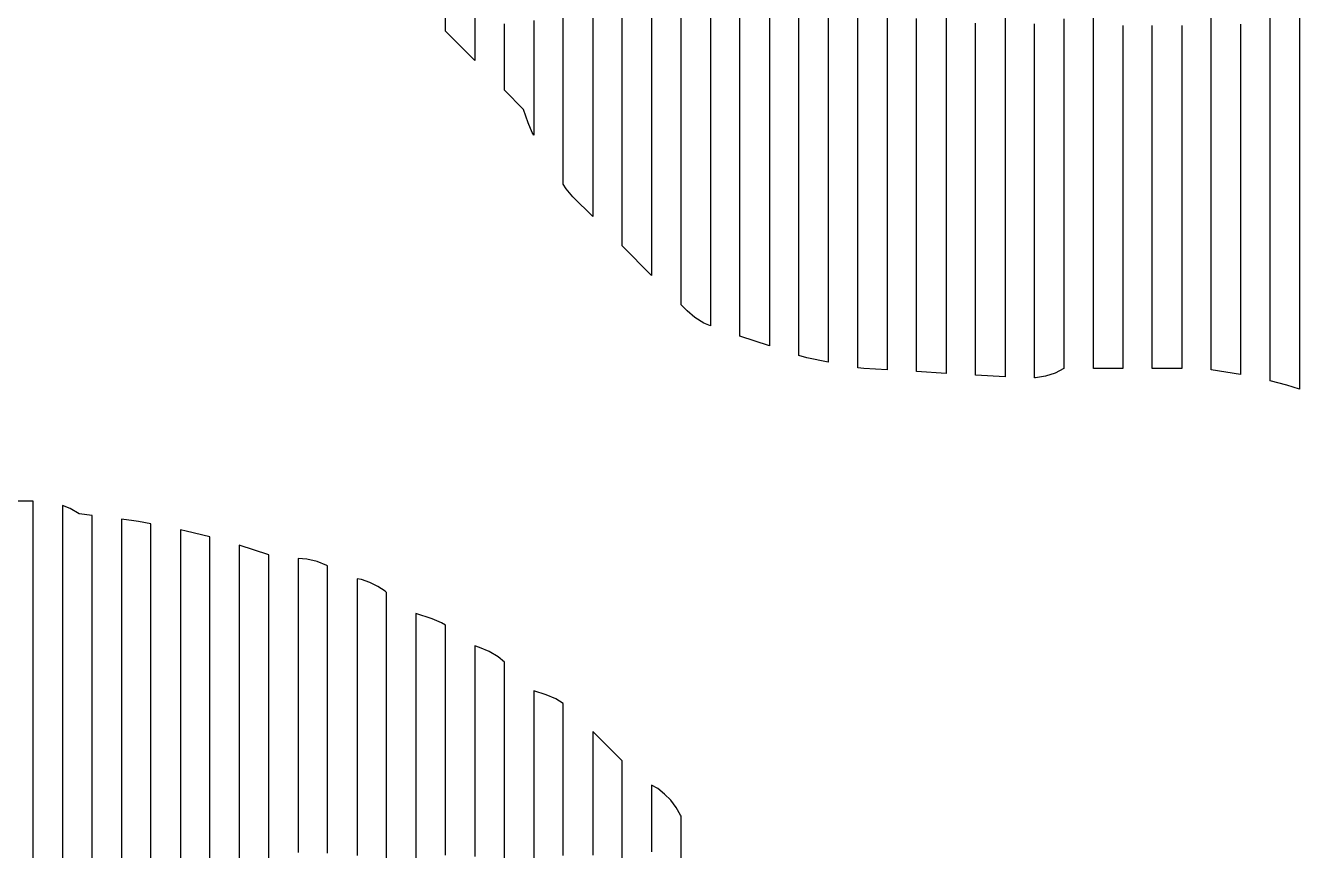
# Model space of a CAD drawing. Header units: millimetres. Extents: x -6 to 1890, y -8 to 898.
# Drawn here: x 1104.5 to 1277.6, y 323.6 to 435.6 of the extents above; entities that cross this region are included whole.
import ezdxf

# ---------------------------------------------------------------- set-up
doc = ezdxf.new("R2010")
doc.units = ezdxf.units.MM
doc.layers.add('PASSADAS_COMPLETAS', color=1, linetype='CONTINUOUS')
doc.layers.add('PECAS_2D', color=3, linetype='CONTINUOUS')

msp = doc.modelspace()

# ---------------------------------------------------------------- linework, layer by layer
at = {"layer": 'PASSADAS_COMPLETAS'}
for points in [[(1181.578, 475.703), (1181.578, 429.098), (1181.578, 427.803), (1181.578, 426.509), (1181.578, 425.214), (1181.578, 423.92), (1181.578, 422.625), (1181.578, 421.33), (1181.578, 420.036), (1181.578, 418.741), (1181.578, 417.447), (1181.578, 409.679), (1178.888, 412.37), (1177.975, 413.435), (1177.578, 414.078), (1177.578, 424.362), (1177.578, 425.648), (1177.578, 426.934), (1177.578, 428.219), (1177.578, 429.505), (1177.578, 430.79), (1177.578, 432.076), (1177.578, 433.362), (1177.578, 478.357)], [(1189.578, 470.098), (1189.578, 417.17), (1189.578, 415.879), (1189.578, 413.297), (1189.578, 412.007), (1189.578, 410.716), (1189.578, 409.425), (1189.578, 408.134), (1189.578, 406.843), (1189.578, 401.679), (1185.578, 405.679), (1185.578, 412.125), (1185.578, 413.414), (1185.578, 414.704), (1185.578, 415.993), (1185.578, 417.282), (1185.578, 418.571), (1185.578, 419.861), (1185.578, 421.15), (1185.578, 422.439), (1185.578, 472.718)], [(1197.578, 463.041), (1197.578, 408.978), (1197.578, 407.691), (1197.578, 406.404), (1197.578, 405.117), (1197.578, 403.83), (1197.578, 402.542), (1197.578, 401.255), (1197.578, 394.819), (1196.664, 395.205), (1195.464, 395.946), (1194.399, 396.858), (1193.578, 397.679), (1193.578, 404.135), (1193.578, 405.426), (1193.578, 406.717), (1193.578, 408.008), (1193.578, 409.3), (1193.578, 411.882), (1193.578, 466.11)], [(1205.578, 455.398), (1205.578, 403.742), (1205.578, 402.451), (1205.578, 401.159), (1205.578, 399.868), (1205.578, 398.576), (1205.578, 397.285), (1205.578, 395.993), (1205.578, 392.119), (1201.578, 393.453), (1201.578, 397.33), (1201.578, 398.623), (1201.578, 399.915), (1201.578, 401.208), (1201.578, 402.5), (1201.578, 403.793), (1201.578, 405.085), (1201.578, 459.37)], [(1213.578, 444.55), (1213.578, 400.32), (1213.578, 399.019), (1213.578, 397.718), (1213.578, 396.417), (1213.578, 395.116), (1213.578, 393.815), (1213.578, 392.515), (1213.578, 389.913), (1210.682, 390.492), (1209.578, 390.786), (1209.578, 394.657), (1209.578, 395.947), (1209.578, 397.237), (1209.578, 398.527), (1209.578, 399.818), (1209.578, 407.559), (1209.578, 450.138)], [(1165.578, 437.279), (1165.578, 430.85), (1161.578, 434.85), (1161.578, 441.291)], [(1221.578, 436.728), (1221.578, 435.434), (1221.578, 434.14), (1221.578, 432.846), (1221.578, 397.909), (1221.578, 396.615), (1221.578, 395.321), (1221.578, 394.027), (1221.578, 392.733), (1221.578, 391.439), (1221.578, 388.851), (1218.396, 389.038), (1217.578, 389.144), (1217.578, 393.018), (1217.578, 394.31), (1217.578, 395.602), (1217.578, 396.893), (1217.578, 398.185), (1217.578, 400.768), (1217.578, 438.226)], [(1237.578, 438.103), (1237.578, 435.529), (1237.578, 434.242), (1237.578, 432.955), (1237.578, 431.668), (1237.578, 430.381), (1237.578, 429.094), (1237.578, 398.206), (1237.578, 396.919), (1237.578, 395.632), (1237.578, 394.345), (1237.578, 393.058), (1237.578, 391.771), (1237.578, 387.91), (1233.578, 388.145), (1233.578, 392.02), (1233.578, 393.312), (1233.578, 394.604), (1233.578, 395.896), (1233.578, 397.187), (1233.578, 406.23), (1233.578, 429.481), (1233.578, 430.773), (1233.578, 432.065), (1233.578, 433.356), (1233.578, 435.94)], [(1253.578, 435.625), (1253.578, 434.331), (1253.578, 433.036), (1253.578, 431.742), (1253.578, 399.379), (1253.578, 398.084), (1253.578, 396.79), (1253.578, 395.495), (1253.578, 394.201), (1253.578, 392.906), (1253.578, 389.023), (1249.578, 389.023), (1249.578, 392.899), (1249.578, 394.191), (1249.578, 395.483), (1249.578, 396.775), (1249.578, 398.067), (1249.578, 399.36), (1249.578, 430.371), (1249.578, 431.663), (1249.578, 432.955), (1249.578, 434.247), (1249.578, 435.539), (1249.578, 438.124)], [(1269.578, 435.784), (1269.578, 434.498), (1269.578, 433.212), (1269.578, 431.926), (1269.578, 430.641), (1269.578, 397.212), (1269.578, 395.926), (1269.578, 394.64), (1269.578, 393.354), (1269.578, 392.069), (1269.578, 388.211), (1265.578, 388.878), (1265.578, 391.472), (1265.578, 392.77), (1265.578, 394.067), (1265.578, 395.364), (1265.578, 396.661), (1265.578, 397.958), (1265.578, 399.256), (1265.578, 431.686), (1265.578, 432.983), (1265.578, 434.28), (1265.578, 435.577), (1265.578, 438.172)], [(1277.578, 436.719), (1277.578, 435.424), (1277.578, 434.129), (1277.578, 432.834), (1277.578, 431.539), (1277.578, 430.245), (1277.578, 396.576), (1277.578, 395.281), (1277.578, 393.986), (1277.578, 392.691), (1277.578, 391.396), (1277.578, 390.101), (1277.578, 386.216), (1275.844, 386.794), (1273.578, 387.36), (1273.578, 389.963), (1273.578, 391.264), (1273.578, 392.565), (1273.578, 393.866), (1273.578, 395.168), (1273.578, 396.469), (1273.578, 397.77), (1273.578, 430.3), (1273.578, 431.602), (1273.578, 432.903), (1273.578, 434.204), (1273.578, 435.505), (1273.578, 438.108)], [(1173.578, 436.309), (1173.578, 435.011), (1173.578, 433.714), (1173.578, 432.416), (1173.578, 431.118), (1173.578, 429.821), (1173.578, 420.738), (1173.356, 421.098), (1172.811, 422.39), (1172.198, 424.23), (1169.578, 426.85), (1169.578, 434.566), (1169.578, 435.852)], [(1229.578, 437.728), (1229.578, 435.13), (1229.578, 432.533), (1229.578, 431.235), (1229.578, 429.936), (1229.578, 428.637), (1229.578, 427.339), (1229.578, 397.471), (1229.578, 396.172), (1229.578, 394.874), (1229.578, 393.575), (1229.578, 392.276), (1229.578, 388.38), (1225.578, 388.616), (1225.578, 391.208), (1225.578, 392.504), (1225.578, 393.801), (1225.578, 395.097), (1225.578, 396.393), (1225.578, 397.689), (1225.578, 427.503), (1225.578, 428.799), (1225.578, 430.095), (1225.578, 431.391), (1225.578, 432.687), (1225.578, 433.984), (1225.578, 435.28), (1225.578, 436.576)], [(1245.578, 436.527), (1245.578, 435.243), (1245.578, 433.959), (1245.578, 432.675), (1245.578, 431.391), (1245.578, 430.107), (1245.578, 399.293), (1245.578, 398.009), (1245.578, 396.725), (1245.578, 395.441), (1245.578, 394.158), (1245.578, 392.874), (1245.578, 389.022), (1244.371, 388.416), (1243.071, 387.992), (1241.722, 387.767), (1241.578, 387.764), (1241.578, 391.661), (1241.578, 392.96), (1241.578, 394.259), (1241.578, 395.558), (1241.578, 396.857), (1241.578, 398.156), (1241.578, 430.63), (1241.578, 431.929), (1241.578, 433.228), (1241.578, 434.527), (1241.578, 435.826)], [(1261.578, 435.625), (1261.578, 434.331), (1261.578, 433.036), (1261.578, 431.742), (1261.578, 399.379), (1261.578, 398.084), (1261.578, 396.79), (1261.578, 395.495), (1261.578, 394.201), (1261.578, 392.906), (1261.578, 389.023), (1257.578, 389.023), (1257.578, 392.906), (1257.578, 394.201), (1257.578, 395.495), (1257.578, 396.79), (1257.578, 398.084), (1257.578, 399.379), (1257.578, 431.742), (1257.578, 433.036), (1257.578, 434.331), (1257.578, 435.625)], [(1105.578, 298.383), (1105.578, 336.004), (1105.578, 337.301), (1105.578, 338.598), (1105.578, 339.895), (1105.578, 341.193), (1105.578, 343.787), (1105.578, 346.382), (1105.578, 348.976), (1105.578, 351.571), (1105.578, 354.165), (1105.578, 356.76), (1105.578, 359.354), (1105.578, 361.949), (1105.578, 363.246), (1105.578, 364.543), (1105.578, 371.029), (1101.578, 371.029)], [(1113.578, 295.233), (1113.578, 332.805), (1113.578, 334.1), (1113.578, 335.396), (1113.578, 336.691), (1113.578, 337.987), (1113.578, 340.578), (1113.578, 343.169), (1113.578, 345.761), (1113.578, 348.352), (1113.578, 350.943), (1113.578, 353.534), (1113.578, 356.125), (1113.578, 358.716), (1113.578, 361.308), (1113.578, 362.603), (1113.578, 363.899), (1113.578, 369.081), (1111.807, 369.303), (1110.6, 370.04), (1109.578, 370.462), (1109.578, 365.295), (1109.578, 364.003), (1109.578, 361.42), (1109.578, 358.836), (1109.578, 356.252), (1109.578, 353.669), (1109.578, 351.085), (1109.578, 348.502), (1109.578, 345.918), (1109.578, 343.334), (1109.578, 340.751), (1109.578, 339.459), (1109.578, 338.167), (1109.578, 336.875), (1109.578, 335.584), (1109.578, 334.292), (1109.578, 296.829)], [(1121.578, 291.837), (1121.578, 330.529), (1121.578, 331.818), (1121.578, 333.108), (1121.578, 334.398), (1121.578, 335.687), (1121.578, 338.267), (1121.578, 340.846), (1121.578, 343.426), (1121.578, 346.005), (1121.578, 348.585), (1121.578, 351.164), (1121.578, 353.743), (1121.578, 356.323), (1121.578, 358.902), (1121.578, 361.482), (1121.578, 362.771), (1121.578, 367.93), (1119.891, 368.268), (1119.235, 368.374), (1117.578, 368.581), (1117.578, 363.403), (1117.578, 362.109), (1117.578, 359.52), (1117.578, 356.931), (1117.578, 354.342), (1117.578, 351.753), (1117.578, 349.164), (1117.578, 346.575), (1117.578, 343.986), (1117.578, 341.397), (1117.578, 338.808), (1117.578, 336.219), (1117.578, 334.925), (1117.578, 333.63), (1117.578, 332.336), (1117.578, 294.796)], [(1129.578, 285.906), (1129.578, 328.632), (1129.578, 329.927), (1129.578, 331.222), (1129.578, 332.516), (1129.578, 335.106), (1129.578, 337.695), (1129.578, 340.285), (1129.578, 342.874), (1129.578, 345.464), (1129.578, 348.053), (1129.578, 350.643), (1129.578, 353.232), (1129.578, 355.822), (1129.578, 358.411), (1129.578, 359.706), (1129.578, 361.001), (1129.578, 366.18), (1126.354, 366.975), (1125.578, 367.13), (1125.578, 361.977), (1125.578, 360.689), (1125.578, 358.113), (1125.578, 355.537), (1125.578, 352.96), (1125.578, 350.384), (1125.578, 347.808), (1125.578, 345.231), (1125.578, 342.655), (1125.578, 340.079), (1125.578, 337.502), (1125.578, 334.926), (1125.578, 333.638), (1125.578, 332.35), (1125.578, 331.061), (1125.578, 329.773), (1125.578, 288.552)], [(1137.578, 279.255), (1137.578, 324.746), (1137.578, 326.046), (1137.578, 327.346), (1137.578, 328.646), (1137.578, 331.245), (1137.578, 333.845), (1137.578, 336.444), (1137.578, 339.043), (1137.578, 341.643), (1137.578, 344.242), (1137.578, 346.842), (1137.578, 349.441), (1137.578, 352.041), (1137.578, 354.64), (1137.578, 357.24), (1137.578, 358.54), (1137.578, 363.739), (1133.578, 365.072), (1133.578, 359.877), (1133.578, 358.578), (1133.578, 355.98), (1133.578, 353.382), (1133.578, 350.785), (1133.578, 348.187), (1133.578, 345.589), (1133.578, 342.992), (1133.578, 340.394), (1133.578, 337.796), (1133.578, 335.199), (1133.578, 332.601), (1133.578, 331.302), (1133.578, 330.003), (1133.578, 328.705), (1133.578, 327.406), (1133.578, 326.107), (1133.578, 281.946)], [(1145.578, 323.247), (1145.578, 324.547), (1145.578, 327.146), (1145.578, 329.745), (1145.578, 332.344), (1145.578, 334.943), (1145.578, 337.542), (1145.578, 340.141), (1145.578, 342.74), (1145.578, 345.339), (1145.578, 347.938), (1145.578, 350.537), (1145.578, 353.136), (1145.578, 354.436), (1145.578, 355.735), (1145.578, 362.233), (1145.451, 362.309), (1144.134, 362.845), (1142.758, 363.168), (1141.578, 363.258), (1141.578, 356.814), (1141.578, 355.525), (1141.578, 352.948), (1141.578, 350.37), (1141.578, 347.792), (1141.578, 345.215), (1141.578, 342.637), (1141.578, 340.06), (1141.578, 337.482), (1141.578, 334.904), (1141.578, 332.327), (1141.578, 329.749), (1141.578, 327.171), (1141.578, 325.883), (1141.578, 324.594), (1141.578, 323.305)], [(1153.578, 322.5), (1153.578, 326.371), (1153.578, 328.952), (1153.578, 331.533), (1153.578, 334.114), (1153.578, 336.695), (1153.578, 339.276), (1153.578, 341.857), (1153.578, 344.438), (1153.578, 347.018), (1153.578, 349.599), (1153.578, 350.89), (1153.578, 352.18), (1153.578, 358.632), (1153.39, 358.798), (1152.398, 359.463), (1151.319, 359.996), (1150.178, 360.382), (1149.578, 360.5), (1149.578, 354.023), (1149.578, 352.727), (1149.578, 350.136), (1149.578, 347.545), (1149.578, 344.954), (1149.578, 342.363), (1149.578, 339.772), (1149.578, 337.181), (1149.578, 334.589), (1149.578, 331.998), (1149.578, 329.407), (1149.578, 326.816), (1149.578, 324.225), (1149.578, 322.93)], [(1161.578, 322.964), (1161.578, 325.566), (1161.578, 328.168), (1161.578, 330.769), (1161.578, 333.371), (1161.578, 335.972), (1161.578, 338.574), (1161.578, 341.175), (1161.578, 343.777), (1161.578, 346.378), (1161.578, 347.679), (1161.578, 354.183), (1161.055, 354.507), (1159.762, 355.051), (1157.578, 355.779), (1157.578, 349.339), (1157.578, 348.05), (1157.578, 345.474), (1157.578, 342.898), (1157.578, 340.321), (1157.578, 337.745), (1157.578, 335.169), (1157.578, 332.593), (1157.578, 330.016), (1157.578, 327.44), (1157.578, 324.864), (1157.578, 322.287)], [(1169.578, 322.036), (1169.578, 324.619), (1169.578, 327.201), (1169.578, 329.783), (1169.578, 332.365), (1169.578, 334.948), (1169.578, 337.53), (1169.578, 340.112), (1169.578, 341.403), (1169.578, 342.694), (1169.578, 349.15), (1168.718, 349.887), (1167.518, 350.629), (1166.225, 351.173), (1165.578, 351.389), (1165.578, 344.89), (1165.578, 343.59), (1165.578, 340.991), (1165.578, 338.391), (1165.578, 335.792), (1165.578, 333.192), (1165.578, 330.593), (1165.578, 327.993), (1165.578, 325.394), (1165.578, 322.794)], [(1177.578, 322.899), (1177.578, 325.479), (1177.578, 328.059), (1177.578, 330.639), (1177.578, 333.219), (1177.578, 334.509), (1177.578, 335.8), (1177.578, 343.54), (1176.566, 344.166), (1175.274, 344.71), (1173.578, 345.276), (1173.578, 338.783), (1173.578, 337.485), (1173.578, 334.888), (1173.578, 332.291), (1173.578, 329.694), (1173.578, 327.097), (1173.578, 324.5), (1173.578, 321.903)], [(1185.578, 321.455), (1185.578, 324.057), (1185.578, 326.658), (1185.578, 327.959), (1185.578, 335.765), (1181.578, 339.765), (1181.578, 332.005), (1181.578, 330.711), (1181.578, 328.125), (1181.578, 325.538), (1181.578, 322.951)], [(1193.578, 319.174), (1193.578, 328.249), (1193.513, 328.408), (1192.924, 329.446), (1192.197, 330.406), (1191.349, 331.262), (1190.405, 331.992), (1189.578, 332.474), (1189.578, 323.391)]]:
    msp.add_lwpolyline(points, dxfattribs=at)
at = {"layer": 'PECAS_2D'}
for points in [[(1181.578, 475.703), (1181.578, 429.098), (1181.578, 427.803), (1181.578, 426.509), (1181.578, 425.214), (1181.578, 423.92), (1181.578, 422.625), (1181.578, 421.33), (1181.578, 420.036), (1181.578, 418.741), (1181.578, 417.447), (1181.578, 409.679), (1178.888, 412.37), (1177.975, 413.435), (1177.578, 414.078), (1177.578, 424.362), (1177.578, 425.648), (1177.578, 426.934), (1177.578, 428.219), (1177.578, 429.505), (1177.578, 430.79), (1177.578, 432.076), (1177.578, 433.362), (1177.578, 478.357)], [(1189.578, 470.098), (1189.578, 417.17), (1189.578, 415.879), (1189.578, 413.297), (1189.578, 412.007), (1189.578, 410.716), (1189.578, 409.425), (1189.578, 408.134), (1189.578, 406.843), (1189.578, 401.679), (1185.578, 405.679), (1185.578, 412.125), (1185.578, 413.414), (1185.578, 414.704), (1185.578, 415.993), (1185.578, 417.282), (1185.578, 418.571), (1185.578, 419.861), (1185.578, 421.15), (1185.578, 422.439), (1185.578, 472.718)], [(1197.578, 463.041), (1197.578, 408.978), (1197.578, 407.691), (1197.578, 406.404), (1197.578, 405.117), (1197.578, 403.83), (1197.578, 402.542), (1197.578, 401.255), (1197.578, 394.819), (1196.664, 395.205), (1195.464, 395.946), (1194.399, 396.858), (1193.578, 397.679), (1193.578, 404.135), (1193.578, 405.426), (1193.578, 406.717), (1193.578, 408.008), (1193.578, 409.3), (1193.578, 411.882), (1193.578, 466.11)], [(1205.578, 455.398), (1205.578, 403.742), (1205.578, 402.451), (1205.578, 401.159), (1205.578, 399.868), (1205.578, 398.576), (1205.578, 397.285), (1205.578, 395.993), (1205.578, 392.119), (1201.578, 393.453), (1201.578, 397.33), (1201.578, 398.623), (1201.578, 399.915), (1201.578, 401.208), (1201.578, 402.5), (1201.578, 403.793), (1201.578, 405.085), (1201.578, 459.37)], [(1213.578, 444.55), (1213.578, 400.32), (1213.578, 399.019), (1213.578, 397.718), (1213.578, 396.417), (1213.578, 395.116), (1213.578, 393.815), (1213.578, 392.515), (1213.578, 389.913), (1210.682, 390.492), (1209.578, 390.786), (1209.578, 394.657), (1209.578, 395.947), (1209.578, 397.237), (1209.578, 398.527), (1209.578, 399.818), (1209.578, 407.559), (1209.578, 450.138)], [(1165.578, 437.279), (1165.578, 430.85), (1161.578, 434.85), (1161.578, 441.291)], [(1221.578, 436.728), (1221.578, 435.434), (1221.578, 434.14), (1221.578, 432.846), (1221.578, 397.909), (1221.578, 396.615), (1221.578, 395.321), (1221.578, 394.027), (1221.578, 392.733), (1221.578, 391.439), (1221.578, 388.851), (1218.396, 389.038), (1217.578, 389.144), (1217.578, 393.018), (1217.578, 394.31), (1217.578, 395.602), (1217.578, 396.893), (1217.578, 398.185), (1217.578, 400.768), (1217.578, 438.226)], [(1237.578, 438.103), (1237.578, 435.529), (1237.578, 434.242), (1237.578, 432.955), (1237.578, 431.668), (1237.578, 430.381), (1237.578, 429.094), (1237.578, 398.206), (1237.578, 396.919), (1237.578, 395.632), (1237.578, 394.345), (1237.578, 393.058), (1237.578, 391.771), (1237.578, 387.91), (1233.578, 388.145), (1233.578, 392.02), (1233.578, 393.312), (1233.578, 394.604), (1233.578, 395.896), (1233.578, 397.187), (1233.578, 406.23), (1233.578, 429.481), (1233.578, 430.773), (1233.578, 432.065), (1233.578, 433.356), (1233.578, 435.94)], [(1253.578, 435.625), (1253.578, 434.331), (1253.578, 433.036), (1253.578, 431.742), (1253.578, 399.379), (1253.578, 398.084), (1253.578, 396.79), (1253.578, 395.495), (1253.578, 394.201), (1253.578, 392.906), (1253.578, 389.023), (1249.578, 389.023), (1249.578, 392.899), (1249.578, 394.191), (1249.578, 395.483), (1249.578, 396.775), (1249.578, 398.067), (1249.578, 399.36), (1249.578, 430.371), (1249.578, 431.663), (1249.578, 432.955), (1249.578, 434.247), (1249.578, 435.539), (1249.578, 438.124)], [(1269.578, 435.784), (1269.578, 434.498), (1269.578, 433.212), (1269.578, 431.926), (1269.578, 430.641), (1269.578, 397.212), (1269.578, 395.926), (1269.578, 394.64), (1269.578, 393.354), (1269.578, 392.069), (1269.578, 388.211), (1265.578, 388.878), (1265.578, 391.472), (1265.578, 392.77), (1265.578, 394.067), (1265.578, 395.364), (1265.578, 396.661), (1265.578, 397.958), (1265.578, 399.256), (1265.578, 431.686), (1265.578, 432.983), (1265.578, 434.28), (1265.578, 435.577), (1265.578, 438.172)], [(1277.578, 436.719), (1277.578, 435.424), (1277.578, 434.129), (1277.578, 432.834), (1277.578, 431.539), (1277.578, 430.245), (1277.578, 396.576), (1277.578, 395.281), (1277.578, 393.986), (1277.578, 392.691), (1277.578, 391.396), (1277.578, 390.101), (1277.578, 386.216), (1275.844, 386.794), (1273.578, 387.36), (1273.578, 389.963), (1273.578, 391.264), (1273.578, 392.565), (1273.578, 393.866), (1273.578, 395.168), (1273.578, 396.469), (1273.578, 397.77), (1273.578, 430.3), (1273.578, 431.602), (1273.578, 432.903), (1273.578, 434.204), (1273.578, 435.505), (1273.578, 438.108)], [(1173.578, 436.309), (1173.578, 435.011), (1173.578, 433.714), (1173.578, 432.416), (1173.578, 431.118), (1173.578, 429.821), (1173.578, 420.738), (1173.356, 421.098), (1172.811, 422.39), (1172.198, 424.23), (1169.578, 426.85), (1169.578, 434.566), (1169.578, 435.852)], [(1229.578, 437.728), (1229.578, 435.13), (1229.578, 432.533), (1229.578, 431.235), (1229.578, 429.936), (1229.578, 428.637), (1229.578, 427.339), (1229.578, 397.471), (1229.578, 396.172), (1229.578, 394.874), (1229.578, 393.575), (1229.578, 392.276), (1229.578, 388.38), (1225.578, 388.616), (1225.578, 391.208), (1225.578, 392.504), (1225.578, 393.801), (1225.578, 395.097), (1225.578, 396.393), (1225.578, 397.689), (1225.578, 427.503), (1225.578, 428.799), (1225.578, 430.095), (1225.578, 431.391), (1225.578, 432.687), (1225.578, 433.984), (1225.578, 435.28), (1225.578, 436.576)], [(1245.578, 436.527), (1245.578, 435.243), (1245.578, 433.959), (1245.578, 432.675), (1245.578, 431.391), (1245.578, 430.107), (1245.578, 399.293), (1245.578, 398.009), (1245.578, 396.725), (1245.578, 395.441), (1245.578, 394.158), (1245.578, 392.874), (1245.578, 389.022), (1244.371, 388.416), (1243.071, 387.992), (1241.722, 387.767), (1241.578, 387.764), (1241.578, 391.661), (1241.578, 392.96), (1241.578, 394.259), (1241.578, 395.558), (1241.578, 396.857), (1241.578, 398.156), (1241.578, 430.63), (1241.578, 431.929), (1241.578, 433.228), (1241.578, 434.527), (1241.578, 435.826)], [(1261.578, 435.625), (1261.578, 434.331), (1261.578, 433.036), (1261.578, 431.742), (1261.578, 399.379), (1261.578, 398.084), (1261.578, 396.79), (1261.578, 395.495), (1261.578, 394.201), (1261.578, 392.906), (1261.578, 389.023), (1257.578, 389.023), (1257.578, 392.906), (1257.578, 394.201), (1257.578, 395.495), (1257.578, 396.79), (1257.578, 398.084), (1257.578, 399.379), (1257.578, 431.742), (1257.578, 433.036), (1257.578, 434.331), (1257.578, 435.625)], [(1105.578, 298.383), (1105.578, 336.004), (1105.578, 337.301), (1105.578, 338.598), (1105.578, 339.895), (1105.578, 341.193), (1105.578, 343.787), (1105.578, 346.382), (1105.578, 348.976), (1105.578, 351.571), (1105.578, 354.165), (1105.578, 356.76), (1105.578, 359.354), (1105.578, 361.949), (1105.578, 363.246), (1105.578, 364.543), (1105.578, 371.029), (1101.578, 371.029)], [(1113.578, 295.233), (1113.578, 332.805), (1113.578, 334.1), (1113.578, 335.396), (1113.578, 336.691), (1113.578, 337.987), (1113.578, 340.578), (1113.578, 343.169), (1113.578, 345.761), (1113.578, 348.352), (1113.578, 350.943), (1113.578, 353.534), (1113.578, 356.125), (1113.578, 358.716), (1113.578, 361.308), (1113.578, 362.603), (1113.578, 363.899), (1113.578, 369.081), (1111.807, 369.303), (1110.6, 370.04), (1109.578, 370.462), (1109.578, 365.295), (1109.578, 364.003), (1109.578, 361.42), (1109.578, 358.836), (1109.578, 356.252), (1109.578, 353.669), (1109.578, 351.085), (1109.578, 348.502), (1109.578, 345.918), (1109.578, 343.334), (1109.578, 340.751), (1109.578, 339.459), (1109.578, 338.167), (1109.578, 336.875), (1109.578, 335.584), (1109.578, 334.292), (1109.578, 296.829)], [(1121.578, 291.837), (1121.578, 330.529), (1121.578, 331.818), (1121.578, 333.108), (1121.578, 334.398), (1121.578, 335.687), (1121.578, 338.267), (1121.578, 340.846), (1121.578, 343.426), (1121.578, 346.005), (1121.578, 348.585), (1121.578, 351.164), (1121.578, 353.743), (1121.578, 356.323), (1121.578, 358.902), (1121.578, 361.482), (1121.578, 362.771), (1121.578, 367.93), (1119.891, 368.268), (1119.235, 368.374), (1117.578, 368.581), (1117.578, 363.403), (1117.578, 362.109), (1117.578, 359.52), (1117.578, 356.931), (1117.578, 354.342), (1117.578, 351.753), (1117.578, 349.164), (1117.578, 346.575), (1117.578, 343.986), (1117.578, 341.397), (1117.578, 338.808), (1117.578, 336.219), (1117.578, 334.925), (1117.578, 333.63), (1117.578, 332.336), (1117.578, 294.796)], [(1129.578, 285.906), (1129.578, 328.632), (1129.578, 329.927), (1129.578, 331.222), (1129.578, 332.516), (1129.578, 335.106), (1129.578, 337.695), (1129.578, 340.285), (1129.578, 342.874), (1129.578, 345.464), (1129.578, 348.053), (1129.578, 350.643), (1129.578, 353.232), (1129.578, 355.822), (1129.578, 358.411), (1129.578, 359.706), (1129.578, 361.001), (1129.578, 366.18), (1126.354, 366.975), (1125.578, 367.13), (1125.578, 361.977), (1125.578, 360.689), (1125.578, 358.113), (1125.578, 355.537), (1125.578, 352.96), (1125.578, 350.384), (1125.578, 347.808), (1125.578, 345.231), (1125.578, 342.655), (1125.578, 340.079), (1125.578, 337.502), (1125.578, 334.926), (1125.578, 333.638), (1125.578, 332.35), (1125.578, 331.061), (1125.578, 329.773), (1125.578, 288.552)], [(1137.578, 279.255), (1137.578, 324.746), (1137.578, 326.046), (1137.578, 327.346), (1137.578, 328.646), (1137.578, 331.245), (1137.578, 333.845), (1137.578, 336.444), (1137.578, 339.043), (1137.578, 341.643), (1137.578, 344.242), (1137.578, 346.842), (1137.578, 349.441), (1137.578, 352.041), (1137.578, 354.64), (1137.578, 357.24), (1137.578, 358.54), (1137.578, 363.739), (1133.578, 365.072), (1133.578, 359.877), (1133.578, 358.578), (1133.578, 355.98), (1133.578, 353.382), (1133.578, 350.785), (1133.578, 348.187), (1133.578, 345.589), (1133.578, 342.992), (1133.578, 340.394), (1133.578, 337.796), (1133.578, 335.199), (1133.578, 332.601), (1133.578, 331.302), (1133.578, 330.003), (1133.578, 328.705), (1133.578, 327.406), (1133.578, 326.107), (1133.578, 281.946)], [(1145.578, 323.247), (1145.578, 324.547), (1145.578, 327.146), (1145.578, 329.745), (1145.578, 332.344), (1145.578, 334.943), (1145.578, 337.542), (1145.578, 340.141), (1145.578, 342.74), (1145.578, 345.339), (1145.578, 347.938), (1145.578, 350.537), (1145.578, 353.136), (1145.578, 354.436), (1145.578, 355.735), (1145.578, 362.233), (1145.451, 362.309), (1144.134, 362.845), (1142.758, 363.168), (1141.578, 363.258), (1141.578, 356.814), (1141.578, 355.525), (1141.578, 352.948), (1141.578, 350.37), (1141.578, 347.792), (1141.578, 345.215), (1141.578, 342.637), (1141.578, 340.06), (1141.578, 337.482), (1141.578, 334.904), (1141.578, 332.327), (1141.578, 329.749), (1141.578, 327.171), (1141.578, 325.883), (1141.578, 324.594), (1141.578, 323.305)], [(1153.578, 322.5), (1153.578, 326.371), (1153.578, 328.952), (1153.578, 331.533), (1153.578, 334.114), (1153.578, 336.695), (1153.578, 339.276), (1153.578, 341.857), (1153.578, 344.438), (1153.578, 347.018), (1153.578, 349.599), (1153.578, 350.89), (1153.578, 352.18), (1153.578, 358.632), (1153.39, 358.798), (1152.398, 359.463), (1151.319, 359.996), (1150.178, 360.382), (1149.578, 360.5), (1149.578, 354.023), (1149.578, 352.727), (1149.578, 350.136), (1149.578, 347.545), (1149.578, 344.954), (1149.578, 342.363), (1149.578, 339.772), (1149.578, 337.181), (1149.578, 334.589), (1149.578, 331.998), (1149.578, 329.407), (1149.578, 326.816), (1149.578, 324.225), (1149.578, 322.93)], [(1161.578, 322.964), (1161.578, 325.566), (1161.578, 328.168), (1161.578, 330.769), (1161.578, 333.371), (1161.578, 335.972), (1161.578, 338.574), (1161.578, 341.175), (1161.578, 343.777), (1161.578, 346.378), (1161.578, 347.679), (1161.578, 354.183), (1161.055, 354.507), (1159.762, 355.051), (1157.578, 355.779), (1157.578, 349.339), (1157.578, 348.05), (1157.578, 345.474), (1157.578, 342.898), (1157.578, 340.321), (1157.578, 337.745), (1157.578, 335.169), (1157.578, 332.593), (1157.578, 330.016), (1157.578, 327.44), (1157.578, 324.864), (1157.578, 322.287)], [(1169.578, 322.036), (1169.578, 324.619), (1169.578, 327.201), (1169.578, 329.783), (1169.578, 332.365), (1169.578, 334.948), (1169.578, 337.53), (1169.578, 340.112), (1169.578, 341.403), (1169.578, 342.694), (1169.578, 349.15), (1168.718, 349.887), (1167.518, 350.629), (1166.225, 351.173), (1165.578, 351.389), (1165.578, 344.89), (1165.578, 343.59), (1165.578, 340.991), (1165.578, 338.391), (1165.578, 335.792), (1165.578, 333.192), (1165.578, 330.593), (1165.578, 327.993), (1165.578, 325.394), (1165.578, 322.794)], [(1177.578, 322.899), (1177.578, 325.479), (1177.578, 328.059), (1177.578, 330.639), (1177.578, 333.219), (1177.578, 334.509), (1177.578, 335.8), (1177.578, 343.54), (1176.566, 344.166), (1175.274, 344.71), (1173.578, 345.276), (1173.578, 338.783), (1173.578, 337.485), (1173.578, 334.888), (1173.578, 332.291), (1173.578, 329.694), (1173.578, 327.097), (1173.578, 324.5), (1173.578, 321.903)], [(1185.578, 321.455), (1185.578, 324.057), (1185.578, 326.658), (1185.578, 327.959), (1185.578, 335.765), (1181.578, 339.765), (1181.578, 332.005), (1181.578, 330.711), (1181.578, 328.125), (1181.578, 325.538), (1181.578, 322.951)], [(1193.578, 319.174), (1193.578, 328.249), (1193.513, 328.408), (1192.924, 329.446), (1192.197, 330.406), (1191.349, 331.262), (1190.405, 331.992), (1189.578, 332.474), (1189.578, 323.391)]]:
    msp.add_lwpolyline(points, dxfattribs=at)

doc.saveas('drawing.dxf')
